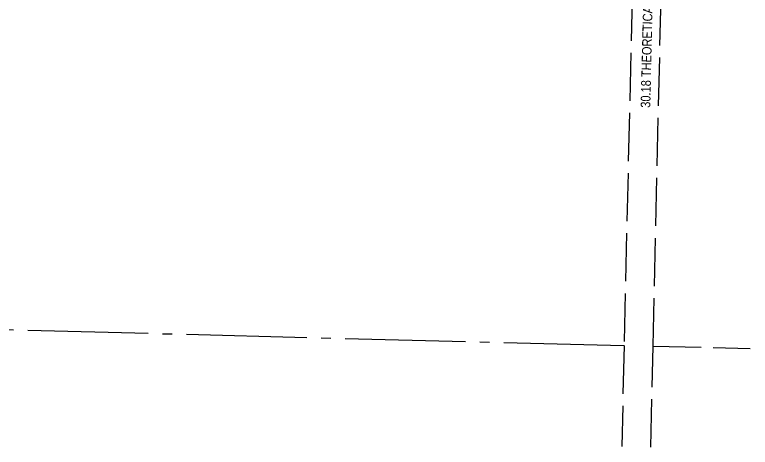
# Model space of a CAD drawing. Extents: x 393512 to 398378, y 6060644 to 6064862.
# Drawn here: x 395920 to 396685, y 6060644 to 6061093 of the extents above; entities that cross this region are included whole.
import ezdxf

# ---------------------------------------------------------------- set-up
doc = ezdxf.new("R2010")
doc.units = 0
doc.header["$LTSCALE"] = 5
doc.linetypes.add('foc-QUARTERLINE', pattern=[33, 25, -3, 2, -3])
doc.linetypes.add('foc-UNSURVEYED', pattern=[12.5, 10, -2.5])
doc.layers.add('L-QSEC', color=8, linetype='foc-QUARTERLINE')
doc.layers.add('L-USEC', color=7, linetype='foc-UNSURVEYED')
doc.styles.add('80L', font='ARIALN.TTF', dxfattribs={"height": 10})

msp = doc.modelspace()

# ---------------------------------------------------------------- linework, layer by layer
at = {"layer": 'L-QSEC'}
msp.add_lwpolyline([(394961.52, 6060790.46), (395736.31, 6060770.44), (395769.29, 6060769.58), (396554.14, 6060749.3)], dxfattribs=at)
at = {"layer": 'L-USEC'}
for p, q in [((396572.53, 6061553.42), (396554.14, 6060749.3)), ((396584.29, 6060748.64), (396602.69, 6061552.77)), ((396554.14, 6060749.3), (396551.74, 6060644.41)), ((396581.89, 6060643.63), (396584.29, 6060748.64)), ((396584.29, 6060748.64), (396685.38, 6060746.44))]:
    msp.add_line(p, q, dxfattribs=at)

# ---------------------------------------------------------------- texts
at = {"layer": 'L-USEC', "insert": (396571.35, 6060996.35), "char_height": 9.9961, "attachment_point": 1, "rotation": 88.66853, "style": '80L'}
msp.add_mtext_dynamic_manual_height_columns('\\pi0.2784;30.18 THEORETICAL GOVERNMENT ROAD ALLOAWANCE', width=315.7123, gutter_width=49.98, heights=[0], dxfattribs=at)

doc.saveas('drawing.dxf')
